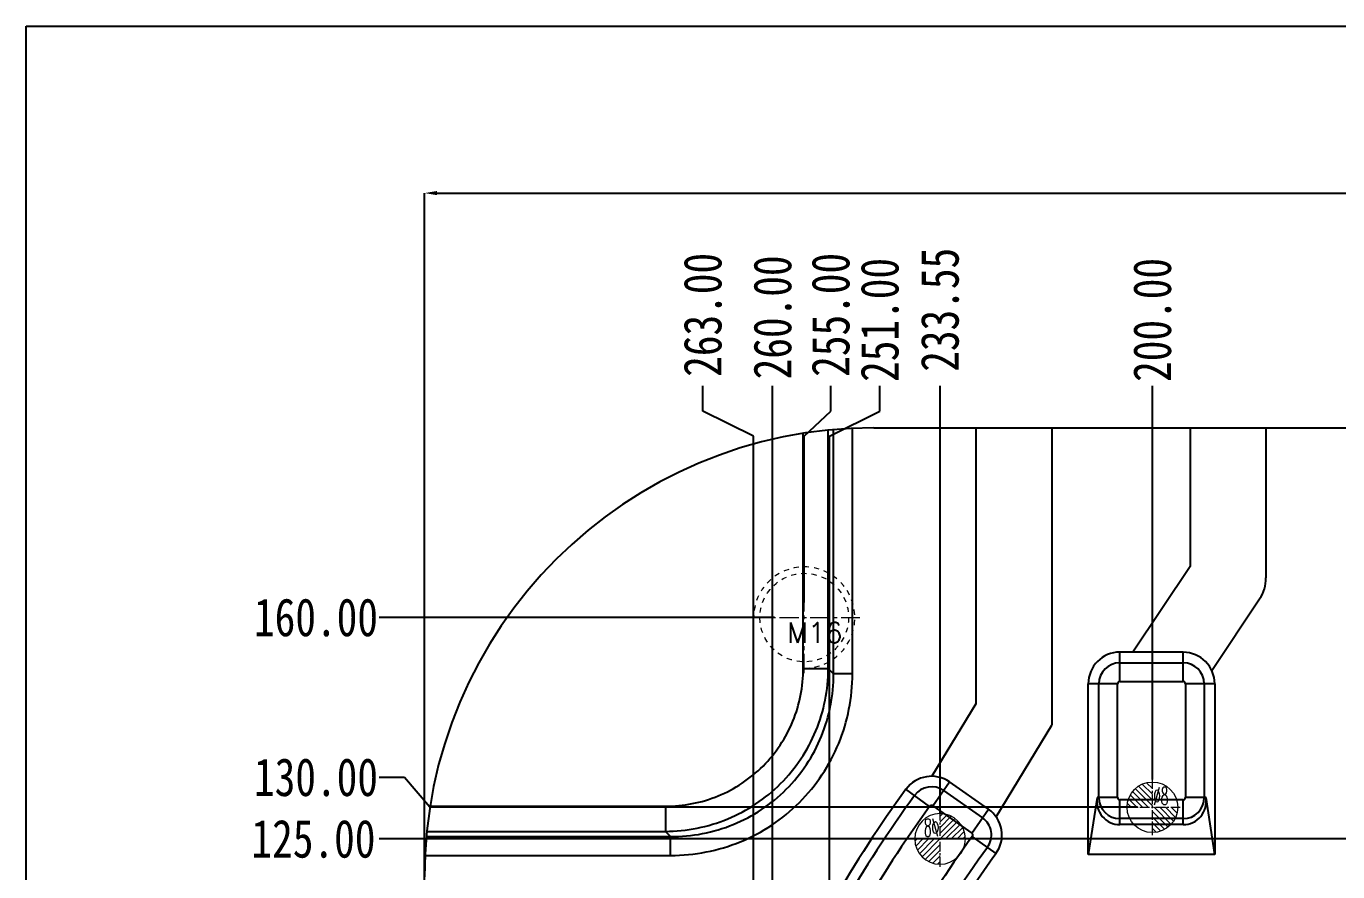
# Model space of a CAD drawing. Header units: millimetres. Extents: x -946 to 3963, y -10008 to 1396.
# Drawn here: x 1205.3 to 1412.5, y -2351.2 to -2217.5 of the extents above; entities that cross this region are included whole.
import ezdxf
from ezdxf.enums import TextEntityAlignment as Align

# ---------------------------------------------------------------- set-up
doc = ezdxf.new("R2010")
doc.units = ezdxf.units.MM
doc.header["$LTSCALE"] = 16.335
doc.header["$PDMODE"] = 3
doc.header["$PDSIZE"] = 0.3125
doc.linetypes.add('CENTER', pattern=[0.6, 0.375, -0.075, 0.075, -0.075])
doc.linetypes.add('HIDDEN', pattern=[0.2, 0.1, -0.1])
doc.layers.get('0').update_dxf_attribs({"linetype": 'CONTINUOUS'})
doc.layers.get('Defpoints').update_dxf_attribs({"linetype": 'CONTINUOUS'})
doc.layers.add('DIM', color=3, linetype='CONTINUOUS')
doc.layers.add('epin', color=13, linetype='CONTINUOUS', lineweight=9)
doc.layers.add('screw', color=33, linetype='CONTINUOUS', lineweight=13)
doc.styles.get("Standard").update_dxf_attribs({"font": 'txt', "width": 0.8})
doc.styles.add('TXT', font='txt.shx', dxfattribs={"bigfont": 'gbcbig.shx'})
doc.styles.add('TXT05', font='txt.shx', dxfattribs={"width": 0.5, "bigfont": 'gbcbig.shx'})
doc.dimstyles.new('11', dxfattribs={"dimtxt": 10, "dimasz": 10, "dimexe": 0, "dimexo": 0, "dimgap": 0, "dimtad": 0, "dimzin": 0, "dimdsep": 46, "dimtxsty": 'Standard', "dimcen": 0, "dimclrd": 4, "dimclre": 4, "dimclrt": 6, "dimazin": 0, "dimtfac": 1, "dimtofl": 0, "dimtmove": 0, "dimatfit": 3, "dimfxl": 0, "dimtolj": 1, "dimtzin": 0, "dimarcsym": 0})

# ---------------------------------------------------------------- blocks, each defined once
blk = doc.blocks.new('*D229')
at = {"layer": 'Defpoints', "color": 0}
for p in [(1268.19, -2243.92), (1268.19, -2365.41), (1898.19, -2365.41)]:
    blk.add_point(p, dxfattribs=at)
at = {"layer": 'DIM', "color": 4, "lineweight": -2}
for p, q in [((1268.19, -2365.41), (1268.19, -2243.92)), ((1270.19, -2243.92), (1483.95, -2243.92)), ((1896.19, -2243.92), (1505.55, -2243.92)), ((1898.19, -2365.41), (1898.19, -2243.92))]:
    blk.add_line(p, q, dxfattribs=at)
at = {"layer": 'DIM', "color": 4}
for points in [[(1270.19, -2243.59), (1270.19, -2244.25), (1268.19, -2243.92)], [(1896.19, -2243.59), (1896.19, -2244.25), (1898.19, -2243.92)]]:
    blk.add_solid(points, dxfattribs=at)
at = {"layer": 'DIM', "color": 6, "insert": (1494.75, -2243.92), "char_height": 6, "attachment_point": 5}
blk.add_mtext('\\A1;630.00', dxfattribs=at)
blk = doc.blocks.new('epin_ejp_8')
at = {"layer": 'epin'}
h = blk.add_hatch(dxfattribs=at)
h.set_pattern_fill('_ANSI31', color=123, scale=0.2, angle=90, style=0)
h.set_pattern_definition([(135, (-2636.1445, 786.8366), (-0.4490128, -0.4490128), [])])
h.paths.add_polyline_path([(0, 4, 0.414214), (-4, 0), (0, 0)])
h.paths.add_polyline_path([(4, 0), (0, 0), (0, -4, 0.414214)])
at = {"layer": 'epin', "color": 1, "linetype": 'CENTER', "ltscale": 0.248791}
for p, q in [((0, -4.4), (0, 4.4)), ((-4.4, 0), (4.4, 0))]:
    blk.add_line(p, q, dxfattribs=at)
at = {"layer": 'epin'}
blk.add_circle((0, 0), 4, dxfattribs=at)
at = {"layer": 'epin', "color": 6, "style": 'TXT05', "width": 0.5}
blk.add_text('%%c8', height=2.8, dxfattribs=at).set_placement((1.33, 1.8), align=Align.MIDDLE)
blk = doc.blocks.new('*D291')
at = {"layer": 'Defpoints', "color": 0}
for p in [(1261.05, -2346.02), (1348.37, -2346.02), (1583.19, -2471.02)]:
    blk.add_point(p, dxfattribs=at)
at = {"layer": 'DIM', "color": 4, "lineweight": -2}
blk.add_line((1348.37, -2346.02), (1261.05, -2346.02), dxfattribs=at)
at = {"layer": 'DIM', "color": 6, "insert": (1250.65, -2346.02), "char_height": 6, "attachment_point": 5}
blk.add_mtext('\\A1;125.00', dxfattribs=at)
blk = doc.blocks.new('*D292')
at = {"layer": 'Defpoints', "color": 0}
for p in [(1261.05, -2346.02), (1555.69, -2346.02), (1583.19, -2471.02)]:
    blk.add_point(p, dxfattribs=at)
at = {"layer": 'DIM', "color": 4, "lineweight": -2}
blk.add_line((1555.69, -2346.02), (1261.05, -2346.02), dxfattribs=at)
at = {"layer": 'DIM', "color": 6, "insert": (1250.65, -2346.02), "char_height": 6, "attachment_point": 5}
blk.add_mtext('\\A1;125.00', dxfattribs=at)
blk = doc.blocks.new('*D293')
at = {"layer": 'Defpoints', "color": 0}
for p in [(1261.05, -2336.29), (1380.86, -2341.02), (1583.19, -2471.02)]:
    blk.add_point(p, dxfattribs=at)
at = {"layer": 'DIM', "color": 4, "lineweight": -2}
for p, q in [((1265.05, -2336.29), (1261.05, -2336.29)), ((1269.05, -2341.02), (1265.05, -2336.29)), ((1380.86, -2341.02), (1269.05, -2341.02))]:
    blk.add_line(p, q, dxfattribs=at)
at = {"layer": 'DIM', "color": 6, "insert": (1251.05, -2336.29), "char_height": 6, "attachment_point": 5}
blk.add_mtext('\\A1;130.00', dxfattribs=at)
blk = doc.blocks.new('*D294')
at = {"layer": 'Defpoints', "color": 0}
for p in [(1261.05, -2311.02), (1323.5, -2311.02), (1583.19, -2471.02)]:
    blk.add_point(p, dxfattribs=at)
at = {"layer": 'DIM', "color": 4, "lineweight": -2}
blk.add_line((1323.5, -2311.02), (1261.05, -2311.02), dxfattribs=at)
at = {"layer": 'DIM', "color": 6, "insert": (1251.05, -2311.02), "char_height": 6, "attachment_point": 5}
blk.add_mtext('\\A1;160.00', dxfattribs=at)
blk = doc.blocks.new('*D314')
at = {"layer": 'Defpoints', "color": 0}
for p in [(1383.19, -2274.37), (1383.19, -2336.62), (1583.19, -2471.02)]:
    blk.add_point(p, dxfattribs=at)
at = {"layer": 'DIM', "color": 4, "lineweight": -2}
blk.add_line((1383.19, -2336.62), (1383.19, -2274.37), dxfattribs=at)
at = {"layer": 'DIM', "color": 6, "insert": (1383.19, -2263.97), "char_height": 6, "attachment_point": 5, "rotation": 90}
blk.add_mtext('\\A1;200.00', dxfattribs=at)
blk = doc.blocks.new('*D315')
at = {"layer": 'Defpoints', "color": 0}
for p in [(1349.64, -2274.37), (1349.64, -2342.02), (1583.19, -2471.02)]:
    blk.add_point(p, dxfattribs=at)
at = {"layer": 'DIM', "color": 4, "lineweight": -2}
blk.add_line((1349.64, -2342.02), (1349.64, -2274.37), dxfattribs=at)
at = {"layer": 'DIM', "color": 6, "insert": (1349.64, -2262.37), "char_height": 6, "attachment_point": 5, "rotation": 90}
blk.add_mtext('\\A1;233.55', dxfattribs=at)
blk = doc.blocks.new('*D316')
at = {"layer": 'Defpoints', "color": 0}
for p in [(1312.16, -2274.37), (1320.19, -2451.62), (1583.19, -2471.02)]:
    blk.add_point(p, dxfattribs=at)
at = {"layer": 'DIM', "color": 4, "lineweight": -2}
for p, q in [((1312.16, -2278.37), (1312.16, -2274.37)), ((1320.19, -2282.37), (1312.16, -2278.37)), ((1320.19, -2451.62), (1320.19, -2282.37))]:
    blk.add_line(p, q, dxfattribs=at)
at = {"layer": 'DIM', "color": 6, "insert": (1312.16, -2263.17), "char_height": 6, "attachment_point": 5, "rotation": 90}
blk.add_mtext('\\A1;263.00', dxfattribs=at)
blk = doc.blocks.new('*D317')
at = {"layer": 'Defpoints', "color": 0}
for p in [(1323.19, -2274.37), (1323.19, -2416.02), (1583.19, -2471.02)]:
    blk.add_point(p, dxfattribs=at)
at = {"layer": 'DIM', "color": 4, "lineweight": -2}
blk.add_line((1323.19, -2416.02), (1323.19, -2274.37), dxfattribs=at)
at = {"layer": 'DIM', "color": 6, "insert": (1323.19, -2263.57), "char_height": 6, "attachment_point": 5, "rotation": 90}
blk.add_mtext('\\A1;260.00', dxfattribs=at)
blk = doc.blocks.new('*D318')
at = {"layer": 'Defpoints', "color": 0}
for p in [(1340.13, -2274.37), (1332.19, -2384.62), (1583.19, -2471.02)]:
    blk.add_point(p, dxfattribs=at)
at = {"layer": 'DIM', "color": 4, "lineweight": -2}
for p, q in [((1340.13, -2278.37), (1340.13, -2274.37)), ((1332.19, -2282.37), (1340.13, -2278.37)), ((1332.19, -2384.62), (1332.19, -2282.37))]:
    blk.add_line(p, q, dxfattribs=at)
at = {"layer": 'DIM', "color": 6, "insert": (1340.13, -2263.97), "char_height": 6, "attachment_point": 5, "rotation": 90}
blk.add_mtext('\\A1;251.00', dxfattribs=at)
blk = doc.blocks.new('*D319')
at = {"layer": 'Defpoints', "color": 0}
for p in [(1332.38, -2274.37), (1328.19, -2308.63), (1583.19, -2471.02)]:
    blk.add_point(p, dxfattribs=at)
at = {"layer": 'DIM', "color": 4, "lineweight": -2}
for p, q in [((1332.38, -2278.37), (1332.38, -2274.37)), ((1328.19, -2282.37), (1332.38, -2278.37)), ((1328.19, -2308.63), (1328.19, -2282.37))]:
    blk.add_line(p, q, dxfattribs=at)
at = {"layer": 'DIM', "color": 6, "insert": (1332.38, -2263.17), "char_height": 6, "attachment_point": 5, "rotation": 90}
blk.add_mtext('\\A1;255.00', dxfattribs=at)
blk = doc.blocks.new('screw_m16_g')
at = {"layer": 'screw', "color": 1, "linetype": 'CENTER', "ltscale": 0.497582}
for p, q in [((0, -8.8), (0, 8.8)), ((-8.8, 0), (8.8, 0))]:
    blk.add_line(p, q, dxfattribs=at)
at = {"layer": 'screw', "color": 33, "linetype": 'HIDDEN', "ltscale": 0.497582}
blk.add_circle((0, 0), 7, dxfattribs=at)
at = {"layer": 'screw', "color": 92, "linetype": 'HIDDEN', "ltscale": 0.497582}
blk.add_arc((0, 0), 8, 270, 180, dxfattribs=at)
at = {"layer": 'screw', "color": 6, "style": 'TXT'}
blk.add_text('M16', height=3.2, dxfattribs=at).set_placement((-2.72, -4))

msp = doc.modelspace()

# ---------------------------------------------------------------- linework, layer by layer
at = {"color": 7, "linetype": 'Continuous'}
for p, q in [((1331.991, -2319.069), (1331.991, -2281.384)), ((1332.831, -2319.908), (1332.831, -2281.304)), ((1335.802, -2319.908), (1335.802, -2281.099)), ((1339.194, -2281.018), (1827.194, -2281.018)), ((1355.29, -2281.018), (1355.29, -2324.681)), ((1367.29, -2281.018), (1367.29, -2328.045)), ((1389.139, -2281.018), (1389.139, -2302.939)), ((1401.139, -2281.018), (1401.139, -2304.753)), ((1328.03, -2319.069), (1328.03, -2281.901)), ((1389.139, -2302.939), (1380.117, -2316.491)), ((1392.588, -2319.412), (1400.133, -2308.078)), ((1378.06, -2321.124), (1378.06, -2316.491)), ((1388.06, -2316.508), (1378.06, -2316.491)), ((1388.06, -2321.124), (1388.06, -2316.508)), ((1378.06, -2318.169), (1388.06, -2318.169)), ((1328.03, -2319.069), (1331.991, -2319.069)), ((1331.991, -2319.069), (1332.831, -2319.908)), ((1335.802, -2319.908), (1332.831, -2319.908)), ((1373.06, -2348.491), (1373.06, -2321.491)), ((1377.694, -2321.491), (1373.06, -2321.491)), ((1374.739, -2339.491), (1374.739, -2321.491)), ((1377.694, -2339.491), (1377.694, -2321.491)), ((1378.06, -2321.124), (1388.06, -2321.124)), ((1388.427, -2321.491), (1388.427, -2339.491)), ((1393.06, -2321.491), (1388.427, -2321.491)), ((1391.381, -2321.491), (1391.381, -2339.491)), ((1393.06, -2321.491), (1393.06, -2348.491)), ((1355.29, -2324.681), (1348.346, -2336.097)), ((1358.496, -2342.5), (1367.29, -2328.045)), ((1348.51, -2340.796), (1351.158, -2337.015)), ((1357.302, -2341.318), (1351.158, -2337.015)), ((1348.003, -2340.881), (1344.256, -2338.156)), ((1350.205, -2338.376), (1356.349, -2342.679)), ((1269.077, -2340.855), (1306.244, -2340.855)), ((1306.244, -2340.855), (1306.244, -2344.816)), ((1348.51, -2340.796), (1354.655, -2345.099)), ((1354.655, -2345.099), (1357.302, -2341.318)), ((1374.449, -2339.491), (1373.06, -2348.491)), ((1377.694, -2339.491), (1374.449, -2339.491)), ((1378.06, -2343.761), (1378.06, -2339.857)), ((1388.06, -2339.857), (1378.06, -2339.857)), ((1388.06, -2343.761), (1388.06, -2339.857)), ((1391.672, -2339.491), (1388.427, -2339.491)), ((1393.06, -2348.491), (1391.672, -2339.491)), ((1388.06, -2342.812), (1378.06, -2342.812)), ((1268.479, -2345.655), (1307.084, -2345.655)), ((1268.56, -2344.816), (1306.244, -2344.816)), ((1306.244, -2344.816), (1307.084, -2345.655)), ((1307.084, -2348.626), (1307.084, -2345.655)), ((1358.486, -2348.343), (1354.741, -2345.615)), ((1388.06, -2343.761), (1378.06, -2343.761)), ((1268.275, -2348.626), (1307.084, -2348.626)), ((1393.06, -2348.491), (1373.06, -2348.491))]:
    msp.add_line(p, q, dxfattribs=at)
msp.add_lwpolyline([(1205.268, -2217.543), (2177.262, -2217.543), (2177.262, -2752.101), (1205.268, -2752.101)], close=True)
for centre, radius, start, end in [((1339.194, -2352.018), 71, 90.00007, 180), ((1395.139, -2304.753), 6, 326.34729, 0), ((1378.06, -2321.491), 5, 90, 180), ((1388.06, -2321.491), 4.982, 0, 90), ((1378.06, -2321.491), 3.321, 90, 180), ((1388.06, -2321.491), 3.321, 0, 90), ((1378.06, -2321.491), 0.367, 90, 180), ((1388.06, -2321.491), 0.367, 0, 90), ((1348.3, -2341.096), 4.982, 54.99861, 143.9722), ((1506.315, -2456.018), 200.386, 143.9722, 150.02016), ((1506.315, -2456.018), 198.707, 143.9722, 150.02016), ((1348.3, -2341.096), 3.321, 54.99861, 143.9722), ((1506.315, -2456.018), 195.753, 143.9722, 150.02016), ((1348.3, -2341.096), 0.367, 54.99861, 143.9722), ((1354.444, -2345.399), 4.982, 323.93122, 54.99861), ((1378.06, -2339.491), 3.321, 180, 270), ((1378.06, -2339.491), 0.367, 180, 270), ((1388.06, -2339.491), 3.321, 270, 0), ((1388.06, -2339.491), 0.367, 270, 0), ((1354.444, -2345.399), 3.321, 323.93122, 54.99861), ((1506.315, -2456.018), 187.519, 143.93122, 150.06699), ((1354.444, -2345.399), 0.367, 323.93122, 54.99861), ((1506.315, -2456.018), 184.565, 143.93122, 150.06699), ((1506.315, -2456.018), 182.886, 143.93122, 146.02638)]:
    msp.add_arc(centre, radius, start, end, dxfattribs=at)
for centre, start_param, end_param in [((1378.06, -2340.061), 1.4158915, 3.1415927), ((1388.06, -2340.061), -3.1415927, -1.4158915)]:
    msp.add_ellipse(centre, major_axis=(0, 3.699), ratio=0.9880262, start_param=start_param, end_param=end_param, dxfattribs=at)
for points, knots in [([(1306.244, -2340.855), (1307.669, -2340.854), (1310.527, -2340.577), (1316.002, -2338.939), (1322.084, -2334.909), (1326.115, -2328.826), (1327.753, -2323.352), (1328.03, -2320.494), (1328.03, -2319.069)], [0, 0, 0, 0, 0.1253047, 0.2506351, 0.5000186, 0.7493649, 0.8746863, 1, 1, 1, 1]), ([(1306.244, -2344.816), (1307.926, -2344.811), (1311.298, -2344.474), (1316.158, -2343.002), (1320.639, -2340.611), (1324.567, -2337.39), (1327.787, -2333.463), (1330.178, -2328.982), (1331.649, -2324.123), (1331.986, -2320.751), (1331.991, -2319.069)], [0, 0, 0, 0, 0.1249861, 0.2500076, 0.3750039, 0.5000185, 0.6250208, 0.7499923, 0.875005, 1, 1, 1, 1]), ([(1307.084, -2348.626), (1308.962, -2348.626), (1312.728, -2348.262), (1318.158, -2346.634), (1323.167, -2343.975), (1327.555, -2340.382), (1331.148, -2335.995), (1333.808, -2330.985), (1335.438, -2325.554), (1335.801, -2321.787), (1335.802, -2319.908)], [0, 0, 0, 0, 0.1250026, 0.2499882, 0.3749738, 0.4999571, 0.6249425, 0.7499496, 0.8749809, 1, 1, 1, 1]), ([(1307.084, -2345.655), (1308.769, -2345.659), (1312.149, -2345.34), (1317.024, -2343.89), (1321.522, -2341.51), (1325.461, -2338.288), (1328.684, -2334.349), (1331.064, -2329.851), (1332.516, -2324.975), (1332.834, -2321.594), (1332.831, -2319.908)], [0, 0, 0, 0, 0.1249962, 0.2499807, 0.3749688, 0.4999568, 0.624947, 0.7499569, 0.8749873, 1, 1, 1, 1])]:
    msp.add_open_spline(points, degree=3, knots=knots, dxfattribs=at)

# ---------------------------------------------------------------- block references
at = {"layer": 'epin'}
msp.add_blockref('epin_ejp_8', (1383.194, -2341.018), dxfattribs=at)
at = {"layer": 'epin', "xscale": -1}
msp.add_blockref('epin_ejp_8', (1349.644, -2346.018), dxfattribs=at)
at = {"layer": 'screw'}
msp.add_blockref('screw_m16_g', (1328.194, -2311.018), dxfattribs=at)

# ---------------------------------------------------------------- dimensions: what is measured, and where the dimension line sits
at = {"layer": 'DIM'}
dim = msp.add_linear_dim(base=(1268.194, -2243.919), p1=(1898.194, -2365.406), p2=(1268.194, -2365.406), dimstyle='11', override={"dimtxt": 6, "dimasz": 2}, dxfattribs=at)
dim.commit()
dim.dimension.update_dxf_attribs({"geometry": '*D229', "text_midpoint": (1494.751, -2243.919), "dimtype": 160})
for feature_location, offset, dtype, picture, middle in [((1349.644, -2342.018), (0, 67.648), 1, '*D315', (1349.644, -2262.37)), ((1320.194, -2451.618), (-8.035, 177.248), 1, '*D316', (1312.158, -2263.17)), ((1323.194, -2416.018), (0, 141.648), 1, '*D317', (1323.194, -2263.57)), ((1328.194, -2308.635), (4.188, 34.265), 1, '*D319', (1332.382, -2263.17)), ((1332.194, -2384.618), (7.934, 110.248), 1, '*D318', (1340.128, -2263.97)), ((1383.194, -2336.618), (0, 62.248), 1, '*D314', (1383.194, -2263.97)), ((1323.498, -2311.018), (-62.444, 0), 0, '*D294', (1251.055, -2311.018)), ((1380.859, -2341.018), (-119.804, 4.731), 0, '*D293', (1251.055, -2336.288)), ((1348.367, -2346.018), (-87.312, 0), 0, '*D291', (1250.655, -2346.018)), ((1555.694, -2346.018), (-294.639, 0), 0, '*D292', (1250.655, -2346.018))]:
    dim = msp.add_ordinate_dim(feature_location=feature_location, offset=offset, dtype=dtype, origin=(1583.194, -2471.018), dimstyle='11', override={"dimtxt": 6, "dimasz": 2}, dxfattribs=at)
    dim.commit()
    dim.dimension.update_dxf_attribs({"geometry": picture, "text_midpoint": middle})

doc.saveas('drawing.dxf')
